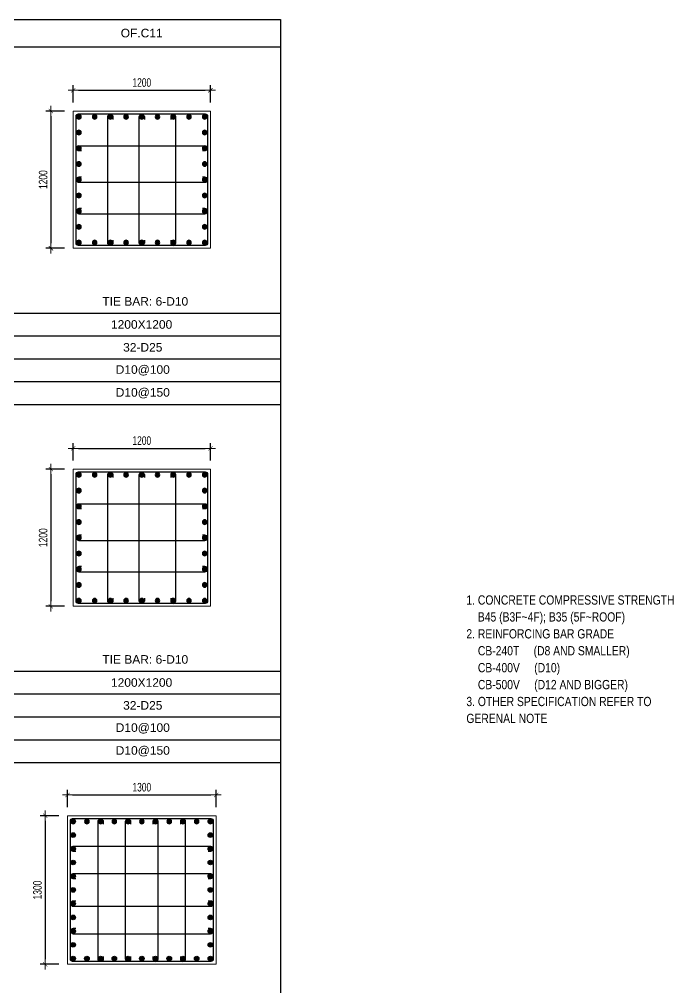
# Model space of a CAD drawing. Header units: millimetres. Extents: x 61878 to 380960, y -19809 to 191918.
# Drawn here: x 321523 to 327247, y 93733 to 102205 of the extents above; entities that cross this region are included whole.
import ezdxf
from ezdxf.enums import TextEntityAlignment as Align

# ---------------------------------------------------------------- set-up
doc = ezdxf.new("R2010")
doc.units = ezdxf.units.MM
doc.linetypes.add('CENTER2', pattern=[1.125, 0.75, -0.125, 0.125, -0.125])
doc.layers.get('Defpoints').update_dxf_attribs({"color": 151, "lineweight": 9})
for name, color, linetype in [('2', 2, 'Continuous'), ('CEN', 1, 'CENTER2'), ('STL', 3, 'Continuous'), ('TIT1', 3, 'Continuous')]:
    doc.layers.add(name, color=color, linetype=linetype)
doc.layers.add('NDC_S_CONTINUOUS', color=3, linetype='Continuous', lineweight=20)
doc.layers.add('NDC_S_DIM', color=1, linetype='Continuous', lineweight=15)
doc.styles.add('ARIAL', font='arial.ttf', dxfattribs={"width": 0.8})
doc.styles.add('NDC_ARIAL', font='arial.ttf', dxfattribs={"width": 0.85})
doc.styles.add('NDC_DIM', font='', dxfattribs={"width": 0.75})
doc.styles.get('NDC_DIM').set_extended_font_data('Dotum')
doc.dimstyles.new('NDC_dim_30', dxfattribs={"dimscale": 30, "dimtxt": 2.5, "dimasz": 1.5, "dimexe": 1.5, "dimexo": 2.5, "dimgap": 1, "dimtad": 1, "dimdec": 0, "dimzin": 0, "dimdsep": 46, "dimtxsty": 'NDC_DIM', "dimblk": 'DIMMARK', "dimcen": 0.09, "dimdle": 1.2, "dimclrd": 1, "dimclre": 1, "dimclrt": 3, "dimadec": 0, "dimazin": 0, "dimtfac": 1, "dimtdec": 0, "dimtix": 1, "dimtofl": 0, "dimtmove": 0, "dimatfit": 3, "dimfxl": 8, "dimfxlon": 1, "dimtolj": 1, "dimtzin": 0, "dimarcsym": 0})

# ---------------------------------------------------------------- blocks, each defined once
blk = doc.blocks.new('GN')
at = {"layer": 'TIT1', "insert": (0, 0), "char_height": 81, "width": 1996.298, "attachment_point": 1, "line_spacing_factor": 1.096296, "style": 'ARIAL'}
blk.add_mtext('\\A1;1. CONCRETE COMPRESSIVE STRENGTH\\P    B45 (B3F~4F); B35 (5F~ROOF)\\P2. REINFORCING BAR GRADE\\P    CB-240T     (D8 AND SMALLER)\\P    CB-400V     (D10)\\P    CB-500V     (D12 AND BIGGER)\\P3. OTHER SPECIFICATION REFER TO GERENAL NOTE ', dxfattribs=at)
blk = doc.blocks.new('DIMMARK')
at = {"layer": 'NDC_S_DIM', "color": 1}
blk.add_line((-1.5, 0), (1, 0), dxfattribs=at)
at = {"layer": 'NDC_S_DIM', "color": 2, "const_width": 0.1}
blk.add_lwpolyline([(-0.42, -0.42), (0.42, 0.42)], dxfattribs=at)
blk = doc.blocks.new('*D1047')
at = {"layer": 'Defpoints', "color": 0, "ltscale": 40, "transparency": 16777216}
for p in [(323244.2, 95418.5), (321944.2, 95236.9), (323244.2, 95236.9)]:
    blk.add_point(p, dxfattribs=at)
at = {"layer": 'NDC_S_DIM', "color": 1, "lineweight": -2, "ltscale": 40, "transparency": 16777216}
for p, q in [((321944.2, 95311.9), (321944.2, 95463.5)), ((321989.2, 95418.5), (323199.2, 95418.5)), ((323244.2, 95311.9), (323244.2, 95463.5))]:
    blk.add_line(p, q, dxfattribs=at)
at = {"layer": 'NDC_S_DIM', "color": 1, "lineweight": -2, "ltscale": 40, "transparency": 16777216, "xscale": 45, "yscale": 45, "zscale": 45, "rotation": 180}
blk.add_blockref('DIMMARK', (321944.2, 95418.5), dxfattribs=at)
at = {"layer": 'NDC_S_DIM', "color": 1, "lineweight": -2, "ltscale": 40, "transparency": 16777216, "xscale": 45, "yscale": 45, "zscale": 45}
blk.add_blockref('DIMMARK', (323244.2, 95418.5), dxfattribs=at)
at = {"layer": 'NDC_S_DIM', "color": 3, "ltscale": 40, "transparency": 16777216, "insert": (322594.2, 95486), "char_height": 75, "attachment_point": 5, "style": 'NDC_DIM'}
blk.add_mtext('\\A1;1300', dxfattribs=at)
blk = doc.blocks.new('*D1048')
at = {"layer": 'Defpoints', "color": 0, "ltscale": 40, "transparency": 16777216}
for p in [(321944.2, 95236.9), (321748.8, 93936.9), (321944.2, 93936.9)]:
    blk.add_point(p, dxfattribs=at)
at = {"layer": 'NDC_S_DIM', "color": 1, "lineweight": -2, "ltscale": 40, "transparency": 16777216}
for p, q in [((321869.2, 95236.9), (321703.8, 95236.9)), ((321748.8, 95191.9), (321748.8, 93981.9)), ((321869.2, 93936.9), (321703.8, 93936.9))]:
    blk.add_line(p, q, dxfattribs=at)
at = {"layer": 'NDC_S_DIM', "color": 1, "lineweight": -2, "ltscale": 40, "transparency": 16777216, "xscale": 45, "yscale": 45, "zscale": 45}
for p, rotation in [((321748.8, 95236.9), 90), ((321748.8, 93936.9), 270)]:
    blk.add_blockref('DIMMARK', p, dxfattribs=dict(at, rotation=rotation))
at = {"layer": 'NDC_S_DIM', "color": 3, "ltscale": 40, "transparency": 16777216, "insert": (321681.3, 94586.9), "char_height": 75, "attachment_point": 5, "rotation": 90, "style": 'NDC_DIM'}
blk.add_mtext('\\A1;1300', dxfattribs=at)
blk = doc.blocks.new('8')
at = {"layer": '2'}
blk.add_hatch(color=256, dxfattribs=at).paths.add_polyline_path([(20, 0, 0.386127), (1.9, 19.9), (-1.9, 19.9, 0.386127), (-20, 0, 1)])
blk.add_circle((0, 0), 20, dxfattribs=at)
blk = doc.blocks.new('5')
at = {"layer": 'CEN', "rotation": 180}
blk.add_blockref('8', (0, 0), dxfattribs=at)
blk = doc.blocks.new('*U1039')
at = {"layer": 'STL', "xscale": -1, "rotation": 270}
blk.add_blockref('5', (0, 0), dxfattribs=at)
blk = doc.blocks.new('*U1040')
at = {"layer": 'NDC_S_DIM', "color": 0, "linetype": 'ByBlock', "lineweight": -2, "transparency": 16777216}
for p in [(308919.8, 95186.4), (309039.9, 95186.4), (309159.9, 95186.4), (309280, 95186.4), (309400, 95186.4), (309520.1, 95186.4), (309640.1, 95186.4), (309760.2, 95186.4), (309880.2, 95186.4), (310000.3, 95186.4), (310120.3, 95186.4)]:
    blk.add_blockref('*U1039', p, dxfattribs=at)
blk = doc.blocks.new('*U1041')
at = {"layer": 'STL', "xscale": -1, "rotation": 270}
blk.add_blockref('5', (0, 0), dxfattribs=at)
blk = doc.blocks.new('*U1042')
at = {"layer": 'NDC_S_DIM', "color": 0, "linetype": 'ByBlock', "lineweight": -2, "transparency": 16777216}
for p in [(308919.8, 95186.4), (309039.9, 95186.4), (309159.9, 95186.4), (309280, 95186.4), (309400, 95186.4), (309520.1, 95186.4), (309640.1, 95186.4), (309760.2, 95186.4), (309880.2, 95186.4), (310000.3, 95186.4), (310120.3, 95186.4)]:
    blk.add_blockref('*U1041', p, dxfattribs=at)
blk = doc.blocks.new('*U1043')
at = {"layer": 'STL', "xscale": -1, "rotation": 270}
blk.add_blockref('5', (0, 0), dxfattribs=at)
blk = doc.blocks.new('*U1044')
at = {"layer": 'NDC_S_DIM', "color": 0, "linetype": 'ByBlock', "lineweight": -2, "transparency": 16777216}
for p in [(308919.8, 95186.4), (309039.9, 95186.4), (309159.9, 95186.4), (309280, 95186.4), (309400, 95186.4), (309520.1, 95186.4), (309640.1, 95186.4), (309760.2, 95186.4), (309880.2, 95186.4), (310000.3, 95186.4), (310120.3, 95186.4)]:
    blk.add_blockref('*U1043', p, dxfattribs=at)
blk = doc.blocks.new('*U1045')
at = {"layer": 'STL', "xscale": -1, "rotation": 270}
blk.add_blockref('5', (0, 0), dxfattribs=at)
blk = doc.blocks.new('*U1046')
at = {"layer": 'NDC_S_DIM', "color": 0, "linetype": 'ByBlock', "lineweight": -2, "transparency": 16777216}
for p in [(308919.8, 95186.4), (309039.9, 95186.4), (309159.9, 95186.4), (309280, 95186.4), (309400, 95186.4), (309520.1, 95186.4), (309640.1, 95186.4), (309760.2, 95186.4), (309880.2, 95186.4), (310000.3, 95186.4), (310120.3, 95186.4)]:
    blk.add_blockref('*U1045', p, dxfattribs=at)
blk = doc.blocks.new('*D1065')
at = {"layer": 'Defpoints', "color": 0, "ltscale": 40, "transparency": 16777216}
for p in [(323194.2, 98451.2), (321994.2, 98269.6), (323194.2, 98269.6)]:
    blk.add_point(p, dxfattribs=at)
at = {"layer": 'NDC_S_DIM', "color": 1, "lineweight": -2, "ltscale": 40, "transparency": 16777216}
for p, q in [((321994.2, 98344.6), (321994.2, 98496.2)), ((322039.2, 98451.2), (323149.2, 98451.2)), ((323194.2, 98344.6), (323194.2, 98496.2))]:
    blk.add_line(p, q, dxfattribs=at)
at = {"layer": 'NDC_S_DIM', "color": 1, "lineweight": -2, "ltscale": 40, "transparency": 16777216, "xscale": 45, "yscale": 45, "zscale": 45, "rotation": 180}
blk.add_blockref('DIMMARK', (321994.2, 98451.2), dxfattribs=at)
at = {"layer": 'NDC_S_DIM', "color": 1, "lineweight": -2, "ltscale": 40, "transparency": 16777216, "xscale": 45, "yscale": 45, "zscale": 45}
blk.add_blockref('DIMMARK', (323194.2, 98451.2), dxfattribs=at)
at = {"layer": 'NDC_S_DIM', "color": 3, "ltscale": 40, "transparency": 16777216, "insert": (322594.2, 98518.7), "char_height": 75, "attachment_point": 5, "style": 'NDC_DIM'}
blk.add_mtext('\\A1;1200', dxfattribs=at)
blk = doc.blocks.new('*D1066')
at = {"layer": 'Defpoints', "color": 0, "ltscale": 40, "transparency": 16777216}
for p in [(321994.2, 98269.6), (321798.8, 97069.6), (321994.2, 97069.6)]:
    blk.add_point(p, dxfattribs=at)
at = {"layer": 'NDC_S_DIM', "color": 1, "lineweight": -2, "ltscale": 40, "transparency": 16777216}
for p, q in [((321919.2, 98269.6), (321753.8, 98269.6)), ((321798.8, 98224.6), (321798.8, 97114.6)), ((321919.2, 97069.6), (321753.8, 97069.6))]:
    blk.add_line(p, q, dxfattribs=at)
at = {"layer": 'NDC_S_DIM', "color": 1, "lineweight": -2, "ltscale": 40, "transparency": 16777216, "xscale": 45, "yscale": 45, "zscale": 45}
for p, rotation in [((321798.8, 98269.6), 90), ((321798.8, 97069.6), 270)]:
    blk.add_blockref('DIMMARK', p, dxfattribs=dict(at, rotation=rotation))
at = {"layer": 'NDC_S_DIM', "color": 3, "ltscale": 40, "transparency": 16777216, "insert": (321731.3, 97669.6), "char_height": 75, "attachment_point": 5, "rotation": 90, "style": 'NDC_DIM'}
blk.add_mtext('\\A1;1200', dxfattribs=at)
blk = doc.blocks.new('*U1051')
at = {"layer": 'STL', "xscale": -1, "rotation": 270}
blk.add_blockref('5', (0, 0), dxfattribs=at)
blk = doc.blocks.new('*U1061')
at = {"layer": 'NDC_S_DIM', "color": 0, "linetype": 'ByBlock', "lineweight": -2, "transparency": 16777216}
for p in [(306393.8, 95024.2), (306531.3, 95024.2), (306668.9, 95024.2), (306806.4, 95024.2), (306944, 95024.2), (307081.5, 95024.2), (307219.1, 95024.2), (307356.7, 95024.2), (307494.2, 95024.2)]:
    blk.add_blockref('*U1051', p, dxfattribs=at)
blk = doc.blocks.new('*U1063')
at = {"layer": 'STL', "xscale": -1, "rotation": 270}
blk.add_blockref('5', (0, 0), dxfattribs=at)
blk = doc.blocks.new('*U1062')
at = {"layer": 'NDC_S_DIM', "color": 0, "linetype": 'ByBlock', "lineweight": -2, "transparency": 16777216}
for p in [(306393.8, 95024.2), (306531.3, 95024.2), (306668.9, 95024.2), (306806.4, 95024.2), (306944, 95024.2), (307081.5, 95024.2), (307219.1, 95024.2), (307356.7, 95024.2), (307494.2, 95024.2)]:
    blk.add_blockref('*U1063', p, dxfattribs=at)
blk = doc.blocks.new('*U1049')
at = {"layer": 'STL', "xscale": -1, "rotation": 270}
blk.add_blockref('5', (0, 0), dxfattribs=at)
blk = doc.blocks.new('*U1064')
at = {"layer": 'NDC_S_DIM', "color": 0, "linetype": 'ByBlock', "lineweight": -2, "transparency": 16777216}
for p in [(306393.8, 95024.2), (306531.3, 95024.2), (306668.9, 95024.2), (306806.4, 95024.2), (306944, 95024.2), (307081.5, 95024.2), (307219.1, 95024.2), (307356.7, 95024.2), (307494.2, 95024.2)]:
    blk.add_blockref('*U1049', p, dxfattribs=at)
blk = doc.blocks.new('*U1060')
at = {"layer": 'STL', "xscale": -1, "rotation": 270}
blk.add_blockref('5', (0, 0), dxfattribs=at)
blk = doc.blocks.new('*U1050')
at = {"layer": 'NDC_S_DIM', "color": 0, "linetype": 'ByBlock', "lineweight": -2, "transparency": 16777216}
for p in [(306393.8, 95024.2), (306531.3, 95024.2), (306668.9, 95024.2), (306806.4, 95024.2), (306944, 95024.2), (307081.5, 95024.2), (307219.1, 95024.2), (307356.7, 95024.2), (307494.2, 95024.2)]:
    blk.add_blockref('*U1060', p, dxfattribs=at)
blk = doc.blocks.new('*D1067')
at = {"layer": 'Defpoints', "color": 0, "ltscale": 40, "transparency": 16777216}
for p in [(323194.2, 101583.9), (321994.2, 101402.3), (323194.2, 101402.3)]:
    blk.add_point(p, dxfattribs=at)
at = {"layer": 'NDC_S_DIM', "color": 1, "lineweight": -2, "ltscale": 40, "transparency": 16777216}
for p, q in [((321994.2, 101477.3), (321994.2, 101628.9)), ((322039.2, 101583.9), (323149.2, 101583.9)), ((323194.2, 101477.3), (323194.2, 101628.9))]:
    blk.add_line(p, q, dxfattribs=at)
at = {"layer": 'NDC_S_DIM', "color": 1, "lineweight": -2, "ltscale": 40, "transparency": 16777216, "xscale": 45, "yscale": 45, "zscale": 45, "rotation": 180}
blk.add_blockref('DIMMARK', (321994.2, 101583.9), dxfattribs=at)
at = {"layer": 'NDC_S_DIM', "color": 1, "lineweight": -2, "ltscale": 40, "transparency": 16777216, "xscale": 45, "yscale": 45, "zscale": 45}
blk.add_blockref('DIMMARK', (323194.2, 101583.9), dxfattribs=at)
at = {"layer": 'NDC_S_DIM', "color": 3, "ltscale": 40, "transparency": 16777216, "insert": (322594.2, 101651.4), "char_height": 75, "attachment_point": 5, "style": 'NDC_DIM'}
blk.add_mtext('\\A1;1200', dxfattribs=at)
blk = doc.blocks.new('*D1068')
at = {"layer": 'Defpoints', "color": 0, "ltscale": 40, "transparency": 16777216}
for p in [(321994.2, 101402.3), (321798.8, 100202.3), (321994.2, 100202.3)]:
    blk.add_point(p, dxfattribs=at)
at = {"layer": 'NDC_S_DIM', "color": 1, "lineweight": -2, "ltscale": 40, "transparency": 16777216}
for p, q in [((321919.2, 101402.3), (321753.8, 101402.3)), ((321798.8, 101357.3), (321798.8, 100247.3)), ((321919.2, 100202.3), (321753.8, 100202.3))]:
    blk.add_line(p, q, dxfattribs=at)
at = {"layer": 'NDC_S_DIM', "color": 1, "lineweight": -2, "ltscale": 40, "transparency": 16777216, "xscale": 45, "yscale": 45, "zscale": 45}
for p, rotation in [((321798.8, 101402.3), 90), ((321798.8, 100202.3), 270)]:
    blk.add_blockref('DIMMARK', p, dxfattribs=dict(at, rotation=rotation))
at = {"layer": 'NDC_S_DIM', "color": 3, "ltscale": 40, "transparency": 16777216, "insert": (321731.3, 100802.3), "char_height": 75, "attachment_point": 5, "rotation": 90, "style": 'NDC_DIM'}
blk.add_mtext('\\A1;1200', dxfattribs=at)
blk = doc.blocks.new('*U1059')
at = {"layer": 'STL', "xscale": -1, "rotation": 270}
blk.add_blockref('5', (0, 0), dxfattribs=at)
blk = doc.blocks.new('*U1053')
at = {"layer": 'NDC_S_DIM', "color": 0, "linetype": 'ByBlock', "lineweight": -2, "transparency": 16777216}
for p in [(306393.8, 95024.2), (306531.3, 95024.2), (306668.9, 95024.2), (306806.4, 95024.2), (306944, 95024.2), (307081.5, 95024.2), (307219.1, 95024.2), (307356.7, 95024.2), (307494.2, 95024.2)]:
    blk.add_blockref('*U1059', p, dxfattribs=at)
blk = doc.blocks.new('*U1055')
at = {"layer": 'STL', "xscale": -1, "rotation": 270}
blk.add_blockref('5', (0, 0), dxfattribs=at)
blk = doc.blocks.new('*U1054')
at = {"layer": 'NDC_S_DIM', "color": 0, "linetype": 'ByBlock', "lineweight": -2, "transparency": 16777216}
for p in [(306393.8, 95024.2), (306531.3, 95024.2), (306668.9, 95024.2), (306806.4, 95024.2), (306944, 95024.2), (307081.5, 95024.2), (307219.1, 95024.2), (307356.7, 95024.2), (307494.2, 95024.2)]:
    blk.add_blockref('*U1055', p, dxfattribs=at)
blk = doc.blocks.new('*U1057')
at = {"layer": 'STL', "xscale": -1, "rotation": 270}
blk.add_blockref('5', (0, 0), dxfattribs=at)
blk = doc.blocks.new('*U1056')
at = {"layer": 'NDC_S_DIM', "color": 0, "linetype": 'ByBlock', "lineweight": -2, "transparency": 16777216}
for p in [(306393.8, 95024.2), (306531.3, 95024.2), (306668.9, 95024.2), (306806.4, 95024.2), (306944, 95024.2), (307081.5, 95024.2), (307219.1, 95024.2), (307356.7, 95024.2), (307494.2, 95024.2)]:
    blk.add_blockref('*U1057', p, dxfattribs=at)
blk = doc.blocks.new('*U1052')
at = {"layer": 'STL', "xscale": -1, "rotation": 270}
blk.add_blockref('5', (0, 0), dxfattribs=at)
blk = doc.blocks.new('*U1058')
at = {"layer": 'NDC_S_DIM', "color": 0, "linetype": 'ByBlock', "lineweight": -2, "transparency": 16777216}
for p in [(306393.8, 95024.2), (306531.3, 95024.2), (306668.9, 95024.2), (306806.4, 95024.2), (306944, 95024.2), (307081.5, 95024.2), (307219.1, 95024.2), (307356.7, 95024.2), (307494.2, 95024.2)]:
    blk.add_blockref('*U1052', p, dxfattribs=at)

msp = doc.modelspace()

# ---------------------------------------------------------------- linework, layer by layer
at = {"layer": '2', "lineweight": -2, "ltscale": 1000}
for points in [[(323169.2, 101357.3), (323169.2, 100247.3, -0.414214), (323149.2, 100227.3), (322039.2, 100227.3, -0.414214), (322019.2, 100247.3), (322019.2, 101357.3, -0.414214), (322039.2, 101377.3), (323149.2, 101377.3, -0.414214)], [(323169.2, 98224.6), (323169.2, 97114.6, -0.414214), (323149.2, 97094.6), (322039.2, 97094.6, -0.414214), (322019.2, 97114.6), (322019.2, 98224.6, -0.414214), (322039.2, 98244.6), (323149.2, 98244.6, -0.414214)], [(323219.2, 95191.9), (323219.2, 93981.9, -0.414214), (323199.2, 93961.9), (321989.2, 93961.9, -0.414214), (321969.2, 93981.9), (321969.2, 95191.9, -0.414214), (321989.2, 95211.9), (323199.2, 95211.9, -0.414214)]]:
    msp.add_lwpolyline(points, format="xyb", close=True, dxfattribs=at)
at = {"layer": '2'}
for points in [[(322341.6, 100271.9), (322341.6, 100249.8, -1), (322296.5, 100249.8), (322296.5, 101351.8, -1), (322341.6, 101351.8), (322341.6, 101329.6)], [(322616.7, 100271.9), (322616.7, 100249.8, -1), (322571.7, 100249.8), (322571.7, 101351.8, -1), (322616.7, 101351.8), (322616.7, 101329.6)], [(322846.8, 100271.9), (322846.8, 100249.8, 1), (322891.8, 100249.8), (322891.8, 101351.8, 1), (322846.8, 101351.8), (322846.8, 101329.6)], [(322066.1, 101054.2), (322043.9, 101054.2, -1), (322043.9, 101099.2), (323146, 101099.2, -1), (323146, 101054.2), (323123.8, 101054.2)], [(322066.1, 100824.1), (322043.9, 100824.1, 1), (322043.9, 100779), (323146, 100779, 1), (323146, 100824.1), (323123.8, 100824.1)], [(322066.1, 100548.9), (322043.9, 100548.9, 1), (322043.9, 100503.9), (323146, 100503.9, 1), (323146, 100548.9), (323123.8, 100548.9)], [(322341.6, 97139.2), (322341.6, 97117.1, -1), (322296.5, 97117.1), (322296.5, 98219.1, -1), (322341.6, 98219.1), (322341.6, 98196.9)], [(322616.7, 97139.2), (322616.7, 97117.1, -1), (322571.7, 97117.1), (322571.7, 98219.1, -1), (322616.7, 98219.1), (322616.7, 98196.9)], [(322846.8, 97139.2), (322846.8, 97117.1, 1), (322891.8, 97117.1), (322891.8, 98219.1, 1), (322846.8, 98219.1), (322846.8, 98196.9)], [(322066.1, 97921.5), (322043.9, 97921.5, -1), (322043.9, 97966.5), (323146, 97966.5, -1), (323146, 97921.5), (323123.8, 97921.5)], [(322066.1, 97691.4), (322043.9, 97691.4, 1), (322043.9, 97646.3), (323146, 97646.3, 1), (323146, 97691.4), (323123.8, 97691.4)], [(322066.1, 97416.2), (322043.9, 97416.2, 1), (322043.9, 97371.2), (323146, 97371.2, 1), (323146, 97416.2), (323123.8, 97416.2)], [(322256.5, 94006.5), (322256.5, 93984.4, -1), (322211.5, 93984.4), (322211.5, 95186.4, -1), (322256.5, 95186.4), (322256.5, 95164.2)], [(322496.6, 94006.5), (322496.6, 93984.4, -1), (322451.6, 93984.4), (322451.6, 95186.4, -1), (322496.6, 95186.4), (322496.6, 95164.2)], [(322691.7, 94006.5), (322691.7, 93984.4, 1), (322736.7, 93984.4), (322736.7, 95186.4, 1), (322691.7, 95186.4), (322691.7, 95164.2)], [(322931.8, 94006.5), (322931.8, 93984.4, 1), (322976.8, 93984.4), (322976.8, 95186.4, 1), (322931.8, 95186.4), (322931.8, 95164.2)], [(322016.1, 94925.2), (321993.9, 94925.2, -1), (321993.9, 94970.3), (323196, 94970.3, -1), (323196, 94925.2), (323173.8, 94925.2)], [(322016.1, 94685.1), (321993.9, 94685.1, -1), (321993.9, 94730.2), (323196, 94730.2, -1), (323196, 94685.1), (323173.8, 94685.1)], [(322016.1, 94490.1), (321993.9, 94490.1, 1), (321993.9, 94445.1), (323196, 94445.1, 1), (323196, 94490.1), (323173.8, 94490.1)], [(322016.1, 94250), (321993.9, 94250, 1), (321993.9, 94205), (323196, 94205, 1), (323196, 94250), (323173.8, 94250)]]:
    msp.add_lwpolyline(points, format="xyb", dxfattribs=at)
at = {"layer": 'NDC_S_CONTINUOUS', "ltscale": 70}
for points in [[(323194.2, 101402.3), (323194.2, 100202.3), (321994.2, 100202.3), (321994.2, 101402.3), (323194.2, 101402.3)], [(323194.2, 98269.6), (323194.2, 97069.6), (321994.2, 97069.6), (321994.2, 98269.6), (323194.2, 98269.6)], [(323244.2, 95236.9), (323244.2, 93936.9), (321944.2, 93936.9), (321944.2, 95236.9), (323244.2, 95236.9)]]:
    msp.add_lwpolyline(points, dxfattribs=at)
at = {"layer": 'TIT1', "color": 2}
msp.add_line((309764.9, 102204.5), (323807.2, 102204.5), dxfattribs=at)
at = {"layer": 'TIT1'}
for p, q in [((323807.2, 102204.5), (323807.2, 86304.5)), ((309764.9, 101964.5), (323807.2, 101964.5)), ((323807.2, 98831.8), (309764.9, 98831.8)), ((323807.2, 95699.1), (309764.9, 95699.1))]:
    msp.add_line(p, q, dxfattribs=at)
at = {"layer": 'TIT1', "color": 8}
for p, q in [((323807.2, 99631.8), (310392.8, 99631.8)), ((323807.2, 99431.8), (310392.8, 99431.8)), ((323807.2, 99231.8), (310392.8, 99231.8)), ((323807.2, 99031.8), (310392.8, 99031.8)), ((323807.2, 96499.1), (310392.8, 96499.1)), ((323807.2, 96299.1), (310392.8, 96299.1)), ((323807.2, 96099.1), (310392.8, 96099.1)), ((323807.2, 95899.1), (310822, 95899.1))]:
    msp.add_line(p, q, dxfattribs=at)

# ---------------------------------------------------------------- block references
at = {"layer": 'NDC_S_DIM'}
for name, p in [('*U1053', (15650.2, 6327.6)), ('*U1054', (15650.2, 5227.1)), ('*U1061', (15650.2, 3194.9)), ('*U1062', (15650.2, 2094.4)), ('GN', (325433.8, 97165.1)), ('*U1040', (13074.1, 0))]:
    msp.add_blockref(name, p, dxfattribs=at)
at = {"layer": 'NDC_S_DIM', "rotation": 90}
for name, p in [('*U1056', (417068.2, -206142.4)), ('*U1058', (418168.6, -206142.4)), ('*U1064', (417068.2, -209275.1)), ('*U1050', (418168.6, -209275.1))]:
    msp.add_blockref(name, p, dxfattribs=at)
at = {"layer": 'NDC_S_DIM', "xscale": -1}
for name, p, rotation in [('*U1044', (226807.6, -214932.5), 270), ('*U1046', (228008, -214932.5), 270), ('*U1042', (13074.1, 189173.8), 180)]:
    msp.add_blockref(name, p, dxfattribs=dict(at, rotation=rotation))

# ---------------------------------------------------------------- texts
at = {"layer": 'TIT1', "color": 2, "style": 'NDC_ARIAL'}
msp.add_text('OF.C11', height=75, dxfattribs=at).set_placement((322593.2, 102084.5), align=Align.MIDDLE)
at = {"layer": 'TIT1', "style": 'NDC_ARIAL'}
for s, p in [('TIE BAR: 6-D10', (322624.4, 99737.1)), ('1200X1200', (322592.6, 99535.2)), ('32-D25', (322602.7, 99335.2)), ('D10@100', (322602.7, 99135.2)), ('D10@150', (322602.7, 98935.2)), ('TIE BAR: 6-D10', (322624.4, 96604.4)), ('1200X1200', (322592.6, 96402.5)), ('32-D25', (322602.7, 96202.5)), ('D10@100', (322602.7, 96002.5)), ('D10@150', (322602.7, 95802.5))]:
    msp.add_text(s, height=75, dxfattribs=at).set_placement(p, align=Align.MIDDLE)

# ---------------------------------------------------------------- dimensions: what is measured, and where the dimension line sits
at = {"layer": 'NDC_S_DIM', "ltscale": 40}
for base, p1, p2, picture, middle in [((323194.2, 101583.9), (321994.2, 101402.3), (323194.2, 101402.3), '*D1067', (322594.2, 101651.4)), ((323194.2, 98451.2), (321994.2, 98269.6), (323194.2, 98269.6), '*D1065', (322594.2, 98518.7)), ((323244.2, 95418.5), (321944.2, 95236.9), (323244.2, 95236.9), '*D1047', (322594.2, 95486))]:
    dim = msp.add_linear_dim(base=base, p1=p1, p2=p2, dimstyle='NDC_dim_30', dxfattribs=at)
    dim.commit()
    dim.dimension.update_dxf_attribs({"geometry": picture, "text_midpoint": middle})
for base, p1, p2, picture, middle in [((321798.8, 100202.3), (321994.2, 101402.3), (321994.2, 100202.3), '*D1068', (321731.3, 100802.3)), ((321798.8, 97069.6), (321994.2, 98269.6), (321994.2, 97069.6), '*D1066', (321731.3, 97669.6)), ((321748.8, 93936.9), (321944.2, 95236.9), (321944.2, 93936.9), '*D1048', (321681.3, 94586.9))]:
    dim = msp.add_linear_dim(base=base, p1=p1, p2=p2, angle=90, dimstyle='NDC_dim_30', dxfattribs=at)
    dim.commit()
    dim.dimension.update_dxf_attribs({"geometry": picture, "text_midpoint": middle})

doc.saveas('drawing.dxf')
